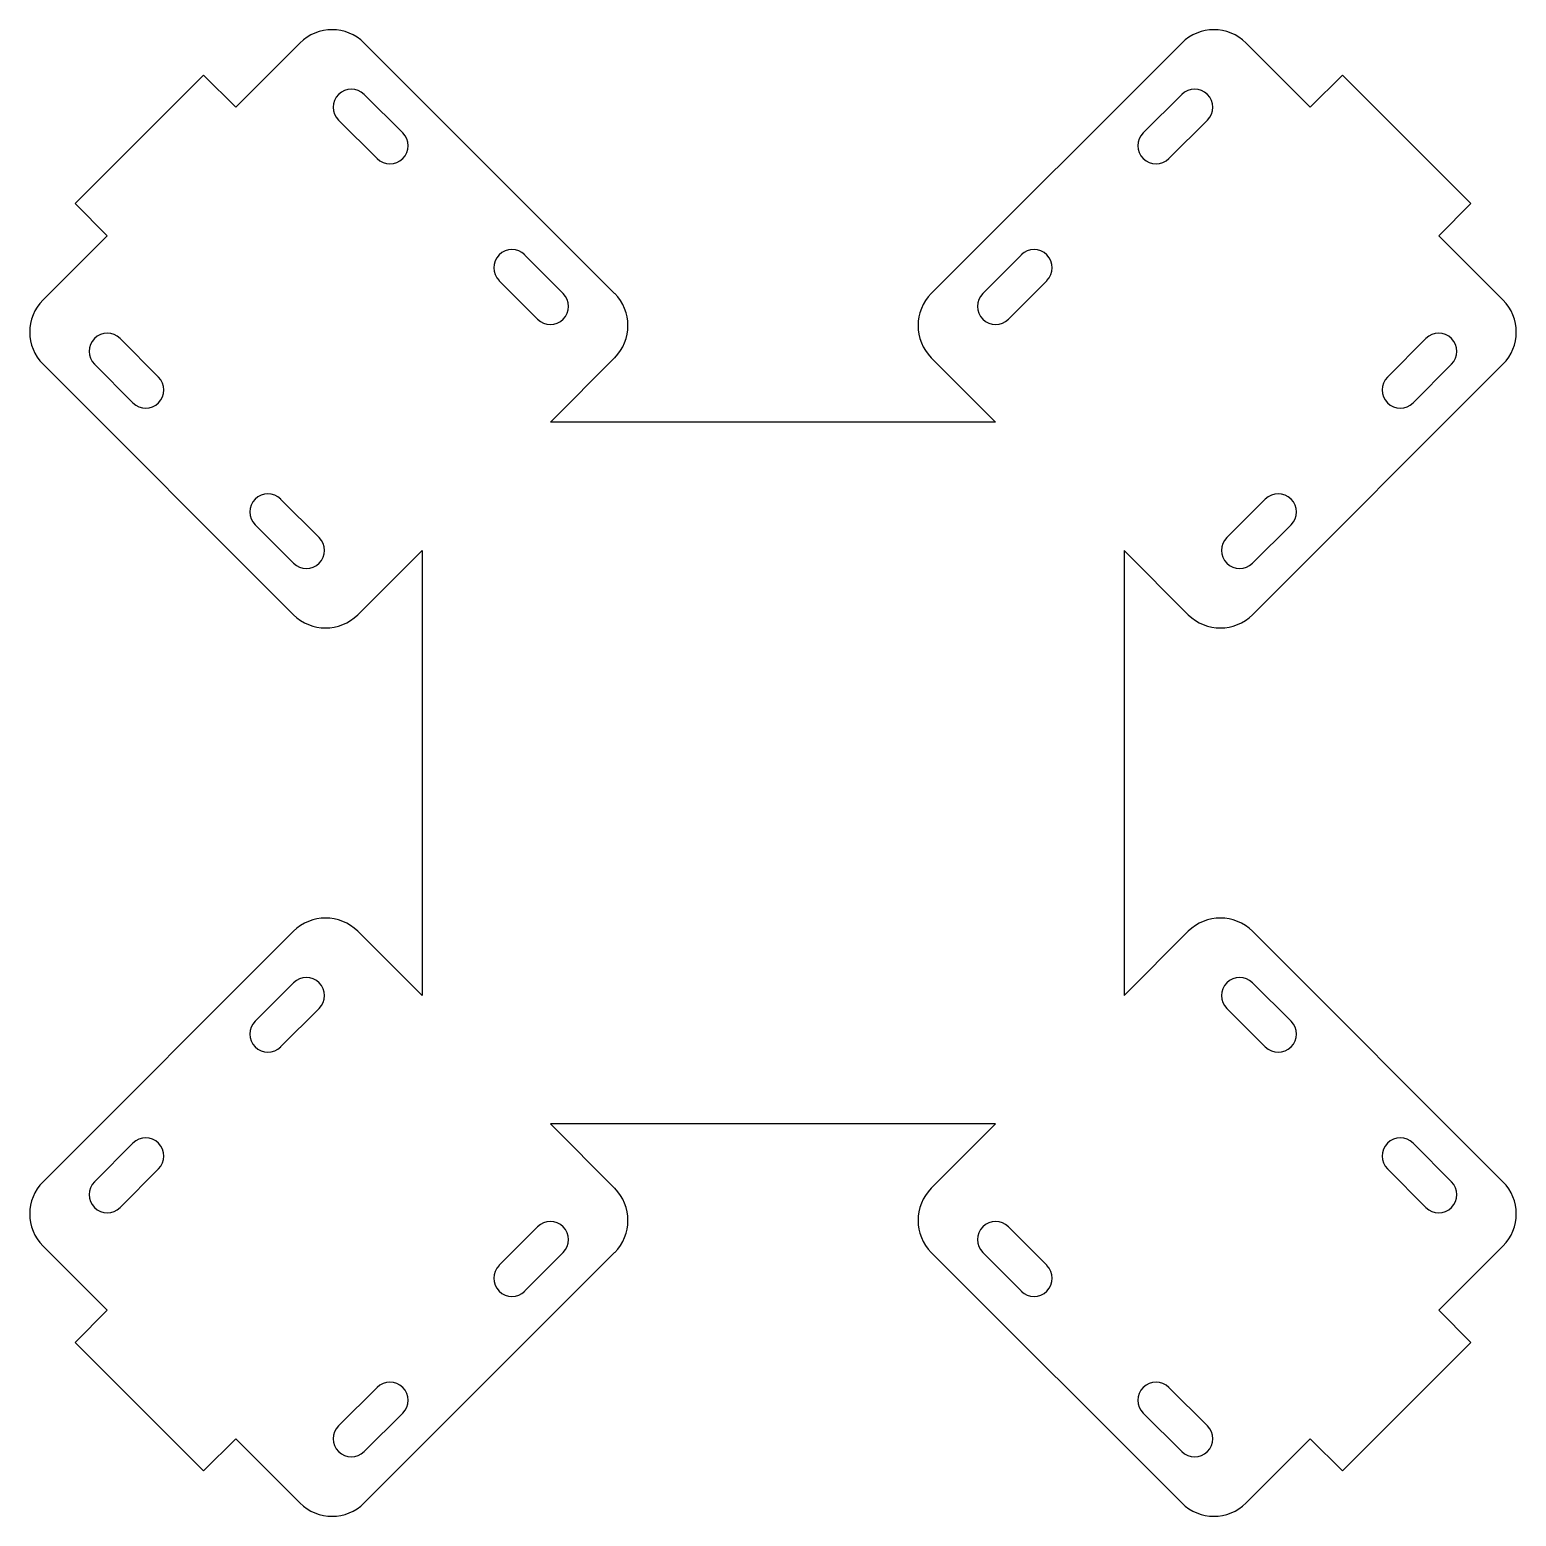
# Model space of a CAD drawing. Header units: millimetres. Extents: x 23 to 351, y 83 to 410.
import ezdxf

# ---------------------------------------------------------------- set-up
doc = ezdxf.new("R2010")
doc.units = ezdxf.units.MM
doc.header["$MEASUREMENT"] = 0
doc.layers.get('0').update_dxf_attribs({"linetype": 'CONTINUOUS'})

msp = doc.modelspace()

# ---------------------------------------------------------------- linework, layer by layer
for p, q in [((82.87, 407.46), (68.73, 393.32)), ((97.01, 407.46), (152.16, 352.31)), ((277.03, 407.46), (221.88, 352.31)), ((291.18, 407.46), (305.32, 393.32)), ((33.37, 372.11), (61.65, 400.39)), ((68.73, 393.32), (61.65, 400.39)), ((305.32, 393.32), (312.39, 400.39)), ((340.67, 372.11), (312.39, 400.39)), ((40.44, 365.04), (33.37, 372.11)), ((333.6, 365.04), (340.67, 372.11)), ((40.44, 365.04), (26.3, 350.89)), ((333.6, 365.04), (347.74, 350.89)), ((152.16, 338.17), (138.02, 324.02)), ((221.88, 338.17), (236.02, 324.02)), ((26.3, 336.75), (81.45, 281.6)), ((347.74, 336.75), (292.59, 281.6)), ((236.02, 324.02), (138.02, 324.02)), ((109.74, 295.74), (95.6, 281.6)), ((109.74, 295.74), (109.74, 197.74)), ((264.31, 295.74), (264.31, 197.74)), ((264.31, 295.74), (278.45, 281.6)), ((26.3, 156.73), (81.45, 211.88)), ((109.74, 197.74), (95.6, 211.88)), ((264.31, 197.74), (278.45, 211.88)), ((347.74, 156.73), (292.59, 211.88)), ((236.02, 169.46), (138.02, 169.46)), ((152.16, 155.31), (138.02, 169.46)), ((221.88, 155.31), (236.02, 169.46)), ((40.44, 128.44), (26.3, 142.59)), ((97.01, 86.02), (152.16, 141.17)), ((277.03, 86.02), (221.88, 141.17)), ((333.6, 128.44), (347.74, 142.59)), ((40.44, 128.44), (33.37, 121.37)), ((333.6, 128.44), (340.67, 121.37)), ((33.37, 121.37), (61.65, 93.09)), ((340.67, 121.37), (312.39, 93.09)), ((68.73, 100.16), (61.65, 93.09)), ((82.87, 86.02), (68.73, 100.16)), ((291.18, 86.02), (305.32, 100.16)), ((305.32, 100.16), (312.39, 93.09))]:
    msp.add_line(p, q)
for points in [[(97.01, 396.15), (105.49, 387.66)], [(277.03, 396.15), (268.55, 387.66)], [(99.84, 382.01), (91.35, 390.49)], [(274.21, 382.01), (282.69, 390.49)], [(132.36, 360.79), (140.85, 352.31)], [(241.68, 360.79), (233.19, 352.31)], [(135.19, 346.65), (126.71, 355.14)], [(238.85, 346.65), (247.34, 355.14)], [(51.75, 333.92), (43.27, 342.41)], [(322.29, 333.92), (330.77, 342.41)], [(37.61, 336.75), (46.1, 328.27)], [(336.43, 336.75), (327.95, 328.27)], [(87.11, 298.57), (78.62, 307.05)], [(286.93, 298.57), (295.42, 307.05)], [(72.97, 301.4), (81.45, 292.91)], [(301.08, 301.4), (292.59, 292.91)], [(72.97, 192.08), (81.45, 200.57)], [(301.08, 192.08), (292.59, 200.57)], [(87.11, 194.91), (78.62, 186.43)], [(286.93, 194.91), (295.42, 186.43)], [(37.61, 156.73), (46.1, 165.21)], [(336.43, 156.73), (327.95, 165.21)], [(51.75, 159.56), (43.27, 151.07)], [(322.29, 159.56), (330.77, 151.07)], [(135.19, 146.83), (126.71, 138.34)], [(238.85, 146.83), (247.34, 138.34)], [(132.36, 132.69), (140.85, 141.17)], [(241.68, 132.69), (233.19, 141.17)], [(99.84, 111.47), (91.35, 102.99)], [(274.21, 111.47), (282.69, 102.99)], [(97.01, 97.33), (105.49, 105.82)], [(277.03, 97.33), (268.55, 105.82)]]:
    msp.add_lwpolyline(points)
for centre, radius, start, end in [((89.94, 400.39), 10, 45, 135), ((284.11, 400.39), 10, 45, 135), ((94.18, 393.32), 4, 45, 225), ((279.86, 393.32), 4, 315, 135), ((102.67, 384.84), 4, 225, 45), ((271.38, 384.84), 4, 135, 315), ((129.54, 357.97), 4, 45, 225), ((244.51, 357.97), 4, 315, 135), ((33.37, 343.82), 10, 135, 225), ((138.02, 349.48), 4, 225, 45), ((145.09, 345.24), 10, 315, 45), ((228.95, 345.24), 10, 135, 225), ((236.02, 349.48), 4, 135, 315), ((340.67, 343.82), 10, 315, 45), ((40.44, 339.58), 4, 45, 225), ((333.6, 339.58), 4, 315, 135), ((48.93, 331.09), 4, 225, 45), ((325.12, 331.09), 4, 135, 315), ((75.8, 304.22), 4, 45, 225), ((298.25, 304.22), 4, 315, 135), ((84.28, 295.74), 4, 225, 45), ((289.76, 295.74), 4, 135, 315), ((88.52, 288.67), 10, 225, 315), ((285.52, 288.67), 10, 225, 315), ((88.52, 204.81), 10, 45, 135), ((285.52, 204.81), 10, 45, 135), ((84.28, 197.74), 4, 315, 135), ((289.76, 197.74), 4, 45, 225), ((75.8, 189.25), 4, 135, 315), ((298.25, 189.25), 4, 225, 45), ((48.93, 162.38), 4, 315, 135), ((325.12, 162.38), 4, 45, 225), ((33.37, 149.66), 10, 135, 225), ((40.44, 153.9), 4, 135, 315), ((145.09, 148.24), 10, 315, 45), ((228.95, 148.24), 10, 135, 225), ((333.6, 153.9), 4, 225, 45), ((340.67, 149.66), 10, 315, 45), ((138.02, 144), 4, 315, 135), ((236.02, 144), 4, 45, 225), ((129.54, 135.51), 4, 135, 315), ((244.51, 135.51), 4, 225, 45), ((102.67, 108.64), 4, 315, 135), ((271.38, 108.64), 4, 45, 225), ((94.18, 100.16), 4, 135, 315), ((279.86, 100.16), 4, 225, 45), ((89.94, 93.09), 10, 225, 315), ((284.11, 93.09), 10, 225, 315)]:
    msp.add_arc(centre, radius, start, end)

doc.saveas('drawing.dxf')
